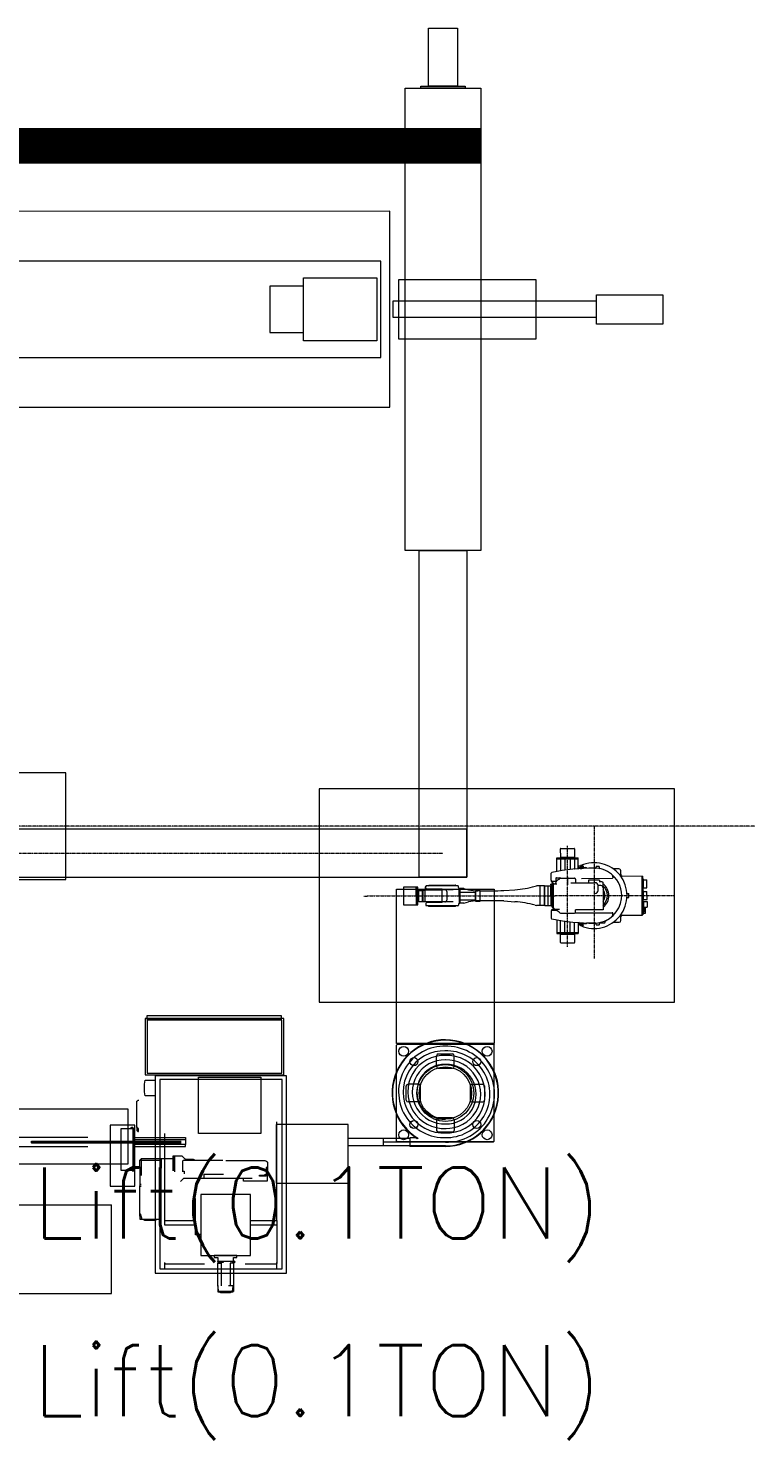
# Model space of a CAD drawing. Extents: x -59767 to 1106559, y -1290 to 1129522.
# Drawn here: x 86297 to 90337, y 285641 to 293587 of the extents above; entities that cross this region are included whole.
import ezdxf

# ---------------------------------------------------------------- set-up
doc = ezdxf.new("R2010")
doc.units = 0
doc.linetypes.add('CENTER', pattern=[2, 1.25, -0.25, 0.25, -0.25])
for name, color, linetype, lineweight in [('COLUMN', 2, 'CONTINUOUS', 9), ('TEXT', 3, 'CONTINUOUS', 9), ('중간선', 5, 'CONTINUOUS', 9), ('중심선', 1, 'CENTER', 9)]:
    doc.layers.add(name, color=color, linetype=linetype, lineweight=lineweight)
doc.styles.get("Standard").update_dxf_attribs({"font": 'romans.shx', "bigfont": 'whtgtxt.shx'})

# ---------------------------------------------------------------- blocks, each defined once
blk = doc.blocks.new('column600')
at = {"layer": 'COLUMN', "linetype": 'Continuous'}
blk.add_lwpolyline([(-300, -300), (300, -300), (300, 300), (-300, 300)], close=True, dxfattribs=at)

msp = doc.modelspace()

# ---------------------------------------------------------------- linework, layer by layer
at = {"layer": '중간선'}
for p, q in [((89272.9, 288916.9), (89392.9, 288917.2)), ((89272.9, 288916.9), (89392.9, 288917.2)), ((89273.1, 288840.4), (89272.9, 288916.9)), ((89272.9, 288910.9), (89392.9, 288911.2)), ((89373.4, 288917.1), (89292.4, 288917)), ((89292.8, 288967), (89292.9, 288921)), ((89292.9, 288921), (89372.9, 288921.1)), ((89293.4, 288921), (89293.4, 288917)), ((89293.9, 288917), (89294.1, 288844)), ((89294.8, 288969), (89370.8, 288969.1)), ((89317.9, 288911), (89318.1, 288847.6)), ((89347.9, 288911.1), (89348.1, 288851.5)), ((89371.9, 288917.1), (89372.1, 288854)), ((89372.4, 288921.1), (89372.4, 288917.1)), ((89372.8, 288967.1), (89372.9, 288921.1)), ((89393, 288855.8), (89392.9, 288917.2)), ((89241.2, 288790.3), (89241.1, 288830.2)), ((89393, 288861.7), (89405, 288861.7)), ((89405, 288871.2), (89405.2, 288871.2)), ((89405, 288871.2), (89405, 288857.2)), ((89405, 288859.2), (89421, 288859.2)), ((89405, 288857.2), (89413.8, 288857.2)), ((89406, 288871.2), (89406, 288857.2)), ((89410, 288871.2), (89410, 288857.2)), ((89410.8, 288871.2), (89415.2, 288871.2)), ((89416, 288871.2), (89416, 288857.2)), ((89420, 288871.2), (89420, 288857.6)), ((89420.8, 288871.2), (89421, 288871.2)), ((89421, 288871.2), (89421, 288857.6)), ((89421, 288861.7), (89436.5, 288861.7)), ((89494, 288866.3), (89494, 288864.2)), ((89497, 288869.4), (89509, 288869.4)), ((89512, 288866.4), (89512, 288860.7)), ((89623.1, 288854.6), (89591.3, 288854.5)), ((89633.1, 288824.6), (89633.1, 288844.6)), ((88490, 288752.5), (88410, 288752.4)), ((88410, 288752.4), (88410.1, 288652.4)), ((88480.2, 288752.5), (88480.4, 288652.5)), ((88486.2, 288752.5), (88480.2, 288752.5)), ((88486.2, 288752.5), (88486.4, 288652.5)), ((88490.1, 288652.5), (88490, 288752.5)), ((88535.7, 288753.6), (88534.5, 288753.6)), ((88534.5, 288743.6), (88534.5, 288753.6)), ((88535.7, 288745.6), (88535.7, 288754.5)), ((88535.9, 288755.8), (88536.6, 288758.5)), ((88716.5, 288759.4), (88537.4, 288759.1)), ((88548.2, 288759.1), (88552.9, 288761.9)), ((88701, 288762.1), (88552.9, 288761.9)), ((88705.7, 288759.4), (88701, 288762.1)), ((88720.6, 288746.7), (88717.3, 288758.9)), ((89150.9, 288756.5), (89159.2, 288758.7)), ((89150.9, 288756.5), (89159.2, 288758.7)), ((89204.2, 288758.8), (89159.2, 288758.7)), ((89177.7, 288758.8), (89177.9, 288648.8)), ((89204.4, 288648.8), (89204.2, 288758.8)), ((89205.2, 288758.8), (89240.2, 288758.9)), ((89205.2, 288758.8), (89240.2, 288758.9)), ((89205.4, 288648.8), (89205.2, 288758.8)), ((89205.4, 288648.8), (89205.2, 288758.8)), ((89224.7, 288758.9), (89240.2, 288758.9)), ((89224.9, 288648.9), (89224.7, 288758.9)), ((89246.7, 288764.9), (89239.2, 288764.9)), ((89239.2, 288764.9), (89239.2, 288758.9)), ((89239.7, 288765.1), (89246.7, 288765.1)), ((89239.7, 288764.9), (89239.7, 288765.1)), ((89240.2, 288765.1), (89240.2, 288768.9)), ((89246.7, 288768.9), (89240.2, 288768.9)), ((89240.2, 288761.4), (89246.7, 288761.4)), ((89240.2, 288758.9), (89240.2, 288761.4)), ((89240.2, 288758.9), (89240.2, 288761.4)), ((89240.4, 288646.4), (89240.2, 288761.4)), ((89240.2, 288758.9), (89240.4, 288646.4)), ((89244.3, 288785.6), (89266.9, 288785.7)), ((89244.8, 288782.6), (89258.1, 288771.4)), ((89253.7, 288770.4), (89246.7, 288770.4)), ((89246.7, 288770.4), (89246.9, 288637.4)), ((89246.7, 288770.4), (89246.9, 288637.4)), ((89253.9, 288636.2), (89253.7, 288771.4)), ((89253.7, 288771.4), (89272.7, 288771.4)), ((89270.8, 288785.4), (89262.9, 288771.4)), ((89268.4, 288801.9), (89268.4, 288781.9)), ((89271.4, 288804.9), (89289.4, 288805)), ((89286.9, 288796.2), (89274.5, 288789.1)), ((89292.4, 288802), (89292.4, 288801.9)), ((89293.1, 288802), (89373.1, 288802.1)), ((89333.1, 288809.3), (89333.2, 288765.5)), ((89352.5, 288776.6), (89489.5, 288776.8)), ((89378.2, 288797.1), (89378.2, 288777.1)), ((89411.8, 288801.2), (89585.1, 288801.5)), ((89512.9, 288791.4), (89450.9, 288791.3)), ((89450.9, 288791.3), (89450.9, 288787.8)), ((89450.9, 288787.8), (89450.9, 288776.6)), ((89505.6, 288732.9), (89505.5, 288760.9)), ((89521.2, 288760.4), (89505.5, 288760.4)), ((89528.7, 288782.4), (89511.8, 288782.4)), ((89512.9, 288791.4), (89512.9, 288787.9)), ((89512.9, 288787.9), (89512.9, 288781.9)), ((89532.9, 288767.4), (89532.9, 288751.8)), ((89588.1, 288809.4), (89588.1, 288804.5)), ((89631.9, 288814.6), (89753.1, 288814.8)), ((89753.5, 288594.8), (89753.1, 288814.8)), ((89753.1, 288813.8), (89756.3, 288813.8)), ((89756.3, 288813.8), (89756.4, 288787.5)), ((89756.3, 288801.2), (89758.3, 288801.2)), ((89756.4, 288787.5), (89756.7, 288617.5)), ((89758.6, 288675.2), (89758.3, 288801.2)), ((89758.4, 288796.3), (89760.7, 288796.3)), ((89760.7, 288745.3), (89760.7, 288796.3)), ((89760.7, 288793.9), (89780.6, 288793.9)), ((89780.6, 288747.8), (89780.6, 288793.9)), ((88490, 288735), (88492.3, 288735)), ((88490, 288730), (88492.3, 288730)), ((88490.1, 288670), (88492.4, 288670)), ((88492.3, 288735), (88492.4, 288670)), ((88492.3, 288721.5), (88492.8, 288721.5)), ((88492.4, 288683.5), (88492.9, 288683.5)), ((88492.8, 288727.3), (88496.8, 288727.3)), ((88492.8, 288727.3), (88492.9, 288677.8)), ((88492.8, 288721.5), (88492.8, 288727.3)), ((88492.9, 288677.8), (88496.9, 288677.8)), ((88496.8, 288733.6), (88517.3, 288733.6)), ((88496.9, 288671.6), (88496.8, 288733.6)), ((88496.9, 288671.6), (88517.4, 288671.6)), ((88517.3, 288734.1), (88521.3, 288734.1)), ((88517.4, 288671.1), (88517.3, 288734.1)), ((88517.4, 288671.1), (88521.4, 288671.1)), ((88521.3, 288734.6), (88529.3, 288734.6)), ((88521.4, 288670.6), (88521.3, 288734.6)), ((88521.4, 288670.6), (88529.4, 288670.6)), ((88624.3, 288735.3), (88529.3, 288735.1)), ((88529.3, 288735.1), (88529.4, 288670.1)), ((88625.4, 288670.3), (88529.4, 288670.1)), ((88535.7, 288743.6), (88534.5, 288743.6)), ((88535.7, 288745.6), (88535.7, 288743.6)), ((88625.8, 288740.8), (88538.8, 288740.6)), ((88552.3, 288736.7), (88614.3, 288736.8)), ((88552.3, 288735.1), (88552.3, 288736.7)), ((88552.4, 288670.2), (88552.4, 288668.7)), ((88553.3, 288740.7), (88553.3, 288739.7)), ((88553.3, 288739.7), (88613.3, 288739.8)), ((88554, 288739.7), (88554, 288736.7)), ((88612.5, 288739.8), (88612.5, 288736.8)), ((88613.3, 288740.8), (88613.3, 288739.8)), ((88614.3, 288735.2), (88614.3, 288736.8)), ((88614.4, 288670.3), (88614.4, 288668.8)), ((88625.3, 288734.2), (88625.4, 288670.3)), ((88626.8, 288738.3), (88626.8, 288739.8)), ((88690.1, 288737.4), (88627.8, 288737.3)), ((88653.3, 288727.3), (88653.4, 288678.3)), ((88722.2, 288744.7), (88722.4, 288661.2)), ((88722.2, 288744.5), (88726.2, 288744.5)), ((88749, 288744.5), (88726.2, 288744.5)), ((88726.2, 288744.5), (88726.4, 288661.5)), ((88726.2, 288744.5), (88726.4, 288661.5)), ((88726.4, 288661.5), (88726.2, 288744.5)), ((88749, 288744.5), (88775.8, 288737.4)), ((88839.7, 288730.7), (88827.6, 288730.6)), ((88839.8, 288675.7), (88827.7, 288675.6)), ((88839.7, 288730.7), (88840, 288730.7)), ((88975.5, 288732.9), (89037.5, 288737.3)), ((88975.6, 288674), (89037.6, 288669.7)), ((89205.2, 288745.8), (89204.2, 288745.8)), ((89489.6, 288716.8), (89480.6, 288716.8)), ((89533.2, 288748.4), (89533.5, 288623.9)), ((89668, 288715.7), (89677.8, 288715.7)), ((89668, 288693.7), (89677.8, 288693.7)), ((89677.8, 288693.7), (89677.8, 288715.7)), ((89756.6, 288675.2), (89758.6, 288675.2)), ((89756.6, 288672.3), (89760.9, 288672.3)), ((89758.2, 288672.3), (89758.2, 288637.3)), ((89758.4, 288745.3), (89760.7, 288745.3)), ((89758.5, 288730.3), (89760.8, 288730.3)), ((89758.6, 288679.3), (89760.9, 288679.3)), ((89760.7, 288747.8), (89780.6, 288747.8)), ((89760.9, 288679.3), (89760.8, 288730.3)), ((89760.8, 288727.9), (89780.7, 288727.9)), ((89760.9, 288681.8), (89780.8, 288681.8)), ((89760.9, 288672.3), (89760.9, 288637.3)), ((89760.9, 288670.8), (89780.8, 288670.9)), ((89780.8, 288681.8), (89780.7, 288727.9)), ((89780.8, 288670.9), (89780.8, 288638.9)), ((88410.1, 288652.4), (88490.1, 288652.5)), ((88486.4, 288652.5), (88480.4, 288652.5)), ((88535.9, 288662.6), (88535.9, 288650.8)), ((88536.1, 288649.5), (88536.8, 288646.7)), ((88716.7, 288646.4), (88537.6, 288646.1)), ((88625.9, 288665.8), (88538.9, 288665.6)), ((88548.4, 288646.1), (88553.1, 288643.5)), ((88552.4, 288668.7), (88614.4, 288668.8)), ((88701.2, 288643.7), (88553.1, 288643.5)), ((88553.4, 288668.7), (88553.4, 288665.7)), ((88613.4, 288668.8), (88613.4, 288665.8)), ((88626.9, 288667.3), (88626.9, 288666.8)), ((88690.3, 288668.4), (88627.9, 288668.3)), ((88705.9, 288646.4), (88701.2, 288643.7)), ((88720.8, 288659.2), (88717.5, 288647)), ((88722.4, 288661.5), (88726.4, 288661.5)), ((88749.1, 288661.5), (88726.4, 288661.5)), ((88749.1, 288661.5), (88776, 288668.7)), ((89151.1, 288651), (89159.4, 288648.7)), ((89204.4, 288648.8), (89159.4, 288648.7)), ((89205.4, 288661.8), (89204.4, 288661.8)), ((89205.4, 288648.8), (89240.4, 288648.9)), ((89240.4, 288646.4), (89246.9, 288646.4)), ((89241.5, 288617.5), (89241.5, 288577.8)), ((89243.7, 288622.2), (89271.3, 288622.2)), ((89245, 288625.2), (89255.8, 288634.3)), ((89253.9, 288637.4), (89246.9, 288637.4)), ((89253.9, 288637.4), (89246.9, 288637.4)), ((89255.9, 288633.4), (89256, 288625.9)), ((89289, 288626), (89256, 288625.9)), ((89271.1, 288622.5), (89269.2, 288625.9)), ((89287.2, 288611.7), (89274.8, 288618.8)), ((89293.5, 288606), (89373.5, 288606.1)), ((89376.5, 288607.1), (89585.5, 288607.5)), ((89533.5, 288623.9), (89378.5, 288623.6)), ((89378.5, 288611.1), (89378.5, 288623.6)), ((89588.5, 288599.6), (89588.5, 288604.5)), ((89632.3, 288594.6), (89753.5, 288594.8)), ((89753.5, 288595.8), (89756.7, 288595.8)), ((89756.6, 288637.3), (89760.9, 288637.3)), ((89756.7, 288632.8), (89763.7, 288632.8)), ((89756.7, 288627.3), (89763.7, 288627.3)), ((89756.7, 288617.5), (89756.7, 288595.8)), ((89756.7, 288616.3), (89763.7, 288616.3)), ((89756.7, 288610.9), (89763.7, 288610.9)), ((89756.7, 288606.2), (89771.7, 288606.3)), ((89760.9, 288638.8), (89780.8, 288638.9)), ((89760.9, 288637.4), (89771.6, 288637.4)), ((89763.7, 288632.8), (89763.7, 288610.9)), ((89763.7, 288629.6), (89771.7, 288629.6)), ((89763.7, 288627.8), (89763.7, 288621.8)), ((89763.7, 288614), (89771.7, 288614.1)), ((89771.7, 288621.8), (89771.6, 288637.4)), ((89771.7, 288606.3), (89771.7, 288621.8)), ((89273.6, 288567.5), (89273.7, 288491)), ((89294.7, 288491), (89294.6, 288564)), ((89318.7, 288497), (89318.6, 288560.4)), ((89348.7, 288497.1), (89348.6, 288556.7)), ((89372.7, 288491.1), (89372.6, 288554.3)), ((89393.6, 288552.5), (89393.7, 288491.2)), ((89393.6, 288546.7), (89405.6, 288546.7)), ((89405.6, 288537.2), (89405.6, 288551.2)), ((89405.6, 288551.2), (89414.3, 288551.2)), ((89405.6, 288549.2), (89421.6, 288549.2)), ((89405.6, 288537.2), (89405.8, 288537.2)), ((89406.6, 288537.2), (89406.6, 288551.2)), ((89410.6, 288537.2), (89410.6, 288551.2)), ((89411.5, 288537.2), (89415.8, 288537.2)), ((89416.6, 288537.2), (89416.6, 288551.2)), ((89420.6, 288537.2), (89420.6, 288550.9)), ((89421.5, 288537.2), (89421.6, 288537.2)), ((89421.6, 288537.2), (89421.6, 288550.8)), ((89421.6, 288546.7), (89437.1, 288546.7)), ((89492.7, 288548.3), (89440.7, 288548.3)), ((89490.7, 288549.3), (89441.4, 288549.3)), ((89494.6, 288542.3), (89494.6, 288544.5)), ((89497.6, 288539.4), (89509.6, 288539.4)), ((89539.6, 288548.4), (89512.6, 288548.4)), ((89512.6, 288542.4), (89512.6, 288548)), ((89540.6, 288549.4), (89512.8, 288549.4)), ((89539.6, 288549.4), (89539.6, 288548.4)), ((89543.6, 288558.7), (89543.6, 288552.4)), ((89591.9, 288554.5), (89623.6, 288554.6)), ((89633.6, 288564.6), (89633.5, 288584.6)), ((89273.7, 288497), (89393.7, 288497.2)), ((89273.7, 288491), (89393.7, 288491.2)), ((89273.7, 288491), (89393.7, 288491.2)), ((89293.7, 288487), (89373.7, 288487.1)), ((89293.8, 288441), (89293.7, 288487)), ((89294.2, 288487), (89294.2, 288491)), ((89295.8, 288439), (89371.8, 288439.1)), ((89373.2, 288487.1), (89373.2, 288491.1)), ((89373.8, 288441.1), (89373.7, 288487.1)), ((88370.7, 287862.7), (88375.7, 287867.7)), ((88370.7, 287862.7), (88375.7, 287867.7)), ((88370.7, 287322.7), (88370.7, 287862.7)), ((88370.7, 287322.7), (88370.7, 287862.7)), ((88915.7, 287867.7), (88375.7, 287867.7)), ((88375.7, 287867.7), (88915.7, 287867.7)), ((88595.7, 287742.7), (88595.7, 287802.7)), ((88595.7, 287742.7), (88595.7, 287802.7)), ((88605.7, 287812.7), (88685.7, 287812.7)), ((88605.7, 287812.7), (88685.7, 287812.7)), ((88695.7, 287742.7), (88695.7, 287802.7)), ((88695.7, 287742.7), (88695.7, 287802.7)), ((88915.7, 287867.7), (88920.7, 287862.7)), ((88915.7, 287867.7), (88920.7, 287862.7)), ((88920.7, 287322.7), (88920.7, 287862.7)), ((88920.7, 287322.7), (88920.7, 287862.7)), ((88605.7, 287732.7), (88685.7, 287732.7)), ((88605.7, 287732.7), (88685.7, 287732.7)), ((88495.7, 287642.7), (88435.7, 287642.7)), ((88495.7, 287642.7), (88435.7, 287642.7)), ((88795.7, 287642.7), (88855.7, 287642.7)), ((88795.7, 287642.7), (88855.7, 287642.7)), ((88425.7, 287552.7), (88425.7, 287632.7)), ((88425.7, 287552.7), (88425.7, 287632.7)), ((88505.7, 287552.7), (88505.7, 287632.7)), ((88505.7, 287552.7), (88505.7, 287632.7)), ((88785.7, 287632.7), (88785.7, 287552.7)), ((88785.7, 287632.7), (88785.7, 287552.7)), ((88865.7, 287632.7), (88865.7, 287552.7)), ((88865.7, 287632.7), (88865.7, 287552.7)), ((88495.7, 287542.7), (88435.7, 287542.7)), ((88495.7, 287542.7), (88435.7, 287542.7)), ((88795.7, 287542.7), (88855.7, 287542.7)), ((88795.7, 287542.7), (88855.7, 287542.7)), ((86877.2, 287398.4), (86878.6, 287399.8)), ((86877.2, 287397), (86877.2, 287398.4)), ((86878.6, 287399.8), (86879.3, 287400.5)), ((86879.3, 287400.5), (86880.7, 287401.2)), ((86880.7, 287401.2), (86882.1, 287401.2)), ((86882.1, 287401.2), (86883.5, 287401.2)), ((86883.5, 287401.2), (86884.2, 287400.5)), ((86884.2, 287400.5), (86885.6, 287399.8)), ((86885.6, 287399.8), (86886.3, 287398.4)), ((86886.3, 287398.4), (86887, 287397)), ((88595.7, 287442.7), (88595.7, 287382.7)), ((88595.7, 287442.7), (88595.7, 287382.7)), ((88685.7, 287452.7), (88605.7, 287452.7)), ((88685.7, 287452.7), (88605.7, 287452.7)), ((88695.7, 287442.7), (88695.7, 287382.7)), ((88695.7, 287442.7), (88695.7, 287382.7)), ((86820, 287157.2), (86820, 287393.5)), ((86820, 287393.5), (86887, 287393.5)), ((86876.5, 287396.3), (86877.2, 287397)), ((86876.5, 287393.5), (86876.5, 287396.3)), ((86887, 287397), (86887, 287396.3)), ((86887, 287396.3), (86887, 287393.5)), ((86887, 287393.5), (86887, 287157.2)), ((86887, 287393.5), (86887.7, 287393.5)), ((86887.7, 287393.5), (86889.2, 287393.5)), ((86889.2, 287393.5), (86890.6, 287393.5)), ((86890.6, 287393.5), (86891.3, 287393.5)), ((86891.3, 287393.5), (86892, 287393.5)), ((86892, 287393.5), (86892.7, 287393.5)), ((86892.7, 287393.5), (86893.4, 287393.5)), ((86893.4, 287393.5), (86893.4, 287157.2)), ((88445.7, 287337.9), (88099, 287337.9)), ((88295.7, 287337.9), (88295.7, 287295)), ((88375.7, 287317.7), (88370.7, 287322.7)), ((88375.7, 287317.7), (88370.7, 287322.7)), ((88488, 287340.2), (88445.7, 287340.2)), ((88445.7, 287340.2), (88445.7, 287292.7)), ((88685.7, 287372.7), (88605.7, 287372.7)), ((88685.7, 287372.7), (88605.7, 287372.7)), ((88920.7, 287322.7), (88915.7, 287317.7)), ((88445.7, 287295), (88099, 287295)), ((88445.7, 287316.5), (88295.7, 287316.5)), ((88915.7, 287317.7), (88375.7, 287317.7)), ((88375.7, 287317.7), (88915.7, 287317.7)), ((88645.7, 287295), (88445.7, 287295)), ((88645.7, 287292.7), (88445.7, 287292.7)), ((86887, 287157.2), (86820, 287157.2)), ((86886.3, 287149.4), (86885.6, 287149.4)), ((86887, 287149.4), (86886.3, 287149.4)), ((86887.7, 287157.2), (86887, 287157.2)), ((86887, 287157.2), (86887, 287149.4)), ((86889.2, 287157.2), (86887.7, 287157.2)), ((86890.6, 287157.2), (86889.2, 287157.2)), ((86891.3, 287157.2), (86890.6, 287157.2)), ((86892, 287157.2), (86891.3, 287157.2)), ((86892.7, 287157.2), (86892, 287157.2)), ((86893.4, 287157.2), (86892.7, 287157.2)), ((85965.3, 286964.5), (86765.3, 286964.5)), ((86765.3, 286464.5), (86765.3, 286964.5)), ((85965.3, 286464.5), (86765.3, 286464.5))]:
    msp.add_line(p, q, dxfattribs=at)
for points in [[(88551, 293586.8), (88713.5, 293586.8), (88713.5, 293261.1), (88551, 293261.1)], [(88419.8, 293248.6), (88844.8, 293248.6), (88844.8, 290647.2), (88419.8, 290647.2)], [(88507.3, 293261.1), (88757.3, 293261.1), (88757.3, 293248.6), (88507.3, 293248.6)], [(86213.7, 291452.9), (88332.3, 291453.2), (88332.3, 292556.3), (86213.7, 292556)], [(86213.8, 291734.1), (88282.3, 291734.1), (88282.3, 292274.7), (86213.7, 292274.7)], [(88260.5, 291827.9), (87846.8, 291827.9), (87846.8, 292181), (88260.5, 292181)], [(88382.3, 291838.8), (89157.3, 291838.8), (89157.3, 292170.1), (88382.3, 292170.1)], [(87657.4, 291873.2), (87846.8, 291873.2), (87846.8, 292135.7), (87657.4, 292135.7)], [(88350.8, 291959.7), (89496.3, 291959.7), (89496.3, 292050.7), (88350.8, 292050.7)], [(89869.3, 291920.1), (89496.3, 291920.1), (89496.3, 292085.7), (89869.3, 292085.7)], [(88767.3, 288807.8), (88497.3, 288807.8), (88497.3, 290647.2), (88767.3, 290647.2)], [(89935.8, 288105.1), (89935.8, 289305.1), (87935.8, 289305.1), (87935.8, 288105.1)], [(78983.7, 288807.8), (88767.3, 288807.8), (88767.3, 289077.8), (78983.7, 289077.8)], [(88920.7, 287872.3), (88370.7, 287872.3), (88370.7, 288739.9), (88920.7, 288739.9)], [(88814.9, 288680.5), (88814.8, 288722.5), (88726.6, 288722.4), (88726.7, 288680.3)], [(88841.7, 288672.9), (88841.6, 288730.2), (88814.8, 288730.2), (88814.9, 288672.8)], [(86954.8, 287695.4), (87735.7, 287695.4), (87735.7, 288012.9), (86954.8, 288012.9)], [(86965.3, 288009.3), (87723, 288009.3), (87723, 288027), (86965.3, 288027)], [(86966.8, 287703.9), (87724.4, 287703.9), (87724.4, 288002.3), (86966.8, 288002.3)], [(87011.9, 286578), (87751.9, 286578), (87751.9, 287690.5), (87011.9, 287690.5)], [(87037.3, 286603.4), (87726.5, 286603.4), (87726.5, 287669.3), (87037.3, 287669.3)], [(87256.7, 287682), (87605.9, 287682), (87605.9, 287364.6), (87256.7, 287364.6)], [(86859.8, 287502.6), (85804.2, 287502.6), (85804.2, 287194.4), (86859.8, 287194.4)], [(86757.9, 287069), (86897.6, 287069), (86897.6, 287411.8), (86757.9, 287411.8)], [(88099, 287415.3), (87692.7, 287415.3), (87692.7, 287085.2), (88099, 287085.2)], [(86345.3, 287322.2), (86345.3, 287321.5), (86345.3, 287320.8), (86345.3, 287319.4), (86345.3, 287318.7), (86345.3, 287318), (86345.3, 287317.3), (86341.7, 287317.3), (86338.9, 287317.3), (86335.4, 287317.3), (86332.6, 287317.3), (86329.7, 287317.3), (86326.9, 287317.3), (86324.8, 287317.3), (86322.7, 287317.3), (86320.6, 287317.3), (86319.2, 287317.3), (86318.5, 287317.3), (86317.8, 287317.3), (86317, 287317.3), (86315.6, 287318), (86315.6, 287318.7), (86314.9, 287319.4), (86315.6, 287320.8), (86315.6, 287321.5), (86317, 287321.5), (86317.8, 287322.2), (86318.5, 287322.2), (86319.2, 287322.2), (86320.6, 287322.2), (86322.7, 287322.2), (86324.8, 287322.2), (86326.9, 287322.2), (86329.7, 287322.2), (86332.6, 287322.2), (86335.4, 287322.2), (86338.9, 287322.2), (86341.7, 287322.2)], [(86345.3, 287315.9), (86345.3, 287314.5), (86345.3, 287313.8), (86345.3, 287313.1), (86345.3, 287312.4), (86345.3, 287311.6), (86341.7, 287311.6), (86338.9, 287311.6), (86335.4, 287311.6), (86332.6, 287311.6), (86329.7, 287311.6), (86326.9, 287311.6), (86324.8, 287311.6), (86322.7, 287311.6), (86320.6, 287311.6), (86319.2, 287311.6), (86318.5, 287311.6), (86317.8, 287311.6), (86317, 287311.6), (86315.6, 287312.4), (86315.6, 287313.1), (86314.9, 287313.8), (86315.6, 287314.5), (86315.6, 287315.9), (86317, 287315.9), (86317.8, 287315.9), (86318.5, 287315.9), (86319.2, 287315.9), (86320.6, 287315.9), (86322.7, 287315.9), (86324.8, 287315.9), (86326.9, 287315.9), (86329.7, 287315.9), (86332.6, 287315.9), (86335.4, 287315.9), (86338.9, 287315.9), (86341.7, 287315.9)], [(87269.4, 286678.9), (87548, 286678.9), (87548, 287021), (87269.4, 287021)], [(86926.5, 286915.2), (86927.3, 286915.2), (86928, 286915.2), (86936.4, 286883.4), (86935, 286883.4), (86932.9, 286883.4), (86931.5, 286883.4), (86930.1, 286883.4), (86928.7, 286883.4), (86928, 286883.4), (86927.3, 286883.4)], [(87471.8, 286678.9), (87344.9, 286678.9), (87344.9, 286666.2), (87363.9, 286666.2), (87363.9, 286645.7), (87452.8, 286645.7), (87452.8, 286666.2), (87471.8, 286666.2)], [(87365.3, 286473.6), (87450.7, 286473.6), (87450.7, 286475), (87365.3, 286475)]]:
    msp.add_lwpolyline(points, close=True, dxfattribs=at)
at = {"layer": '중간선', "color": 2, "linetype": 'CENTER', "ltscale": 500, "const_width": 200}
msp.add_lwpolyline([(76492.4, 292925.2), (88844.8, 292925.2)], dxfattribs=at)
at = {"layer": '중간선'}
for points in [[(89528.7, 288782.4), (89529.2, 288782.3), (89529.7, 288781.9), (89530.3, 288781.3), (89530.8, 288780.4), (89531.2, 288779.3), (89531.6, 288778), (89532, 288776.5), (89532.3, 288774.9), (89532.5, 288773.1), (89532.7, 288771.3), (89532.8, 288769.4), (89532.9, 288767.4)], [(86908.9, 287403.4), (86908.9, 287385.7), (86908.9, 287383.6), (86909.6, 287382.2), (86910.3, 287380.1), (86911.7, 287378.7), (86913.1, 287378), (86914.6, 287376.5), (86916.7, 287376.5), (86918.1, 287375.8), (86918.1, 287393.5), (86916.7, 287393.5), (86914.6, 287394.2), (86913.1, 287394.9), (86911.7, 287396.3), (86910.3, 287397.7), (86909.6, 287399.1), (86908.9, 287401.2), (86908.9, 287403.4), (86908.9, 287404.1), (86908.9, 287404.8), (86908.9, 287406.2), (86908.9, 287408.3), (86908.9, 287409.7), (86908.9, 287412.5), (86908.9, 287414.6), (86908.9, 287418.2), (86908.9, 287421), (86908.9, 287424.5), (86908.9, 287428), (86908.9, 287432.3), (86908.9, 287436.5), (86908.9, 287440.7), (86908.9, 287445), (86908.9, 287449.9), (86908.9, 287454.9), (86908.9, 287459.8), (86908.9, 287464.7), (86908.9, 287469.7), (86908.9, 287474.6), (86908.9, 287479.5), (86908.9, 287484.5), (86908.9, 287489.4), (86908.9, 287494.4), (86908.9, 287498.6), (86908.9, 287503.5), (86908.9, 287507.8), (86908.9, 287512), (86908.9, 287516.2), (86908.9, 287519.8), (86908.9, 287523.3), (86908.9, 287526.8), (86908.9, 287529.6), (86908.9, 287532.5), (86908.9, 287534.6), (86908.9, 287537.4), (86908.9, 287538.8), (86908.9, 287540.2), (86908.9, 287541.6), (86908.9, 287542.3), (86908.9, 287543), (86908.9, 287544.4), (86909.6, 287546.6), (86910.3, 287548), (86911.7, 287549.4), (86913.1, 287550.8), (86914.6, 287551.5), (86916.7, 287552.2), (86918.1, 287552.2), (86919.5, 287552.2)], [(87697.6, 286875), (87697.6, 287430.9)], [(86632.4, 287342), (82805.8, 287342)], [(86345.3, 287322.2), (87157.9, 287322.2)], [(86893.4, 287342), (87183.3, 287342), (87183.3, 287329.3), (86893.4, 287329.3)], [(87065.5, 286875), (87065.5, 287364.6)], [(87183.3, 287329.3), (87183.3, 287303.9)], [(82805.8, 287291.2), (86632.4, 287291.2)], [(87157.9, 287317.3), (86345.3, 287317.3)], [(86345.3, 287315.9), (87157.9, 287315.9)], [(87157.9, 287311.6), (86345.3, 287311.6)], [(86893.4, 287291.2), (87183.3, 287291.2), (87183.3, 287303.9), (86893.4, 287303.9)], [(87112.8, 287155.7), (87112.8, 287159.3), (87112.8, 287164.2), (87112.8, 287169.1), (87112.8, 287174.1), (87112.8, 287179.7), (87112.8, 287184.7), (87112.8, 287188.9), (87112.8, 287193.8), (87112.8, 287198.8), (87112.8, 287203), (87112.8, 287207.2), (87112.8, 287211.5), (87112.8, 287215), (87112.8, 287218.5), (87112.8, 287222.1), (87112.8, 287225.6), (87112.8, 287228.4), (87112.8, 287230.5), (87112.8, 287232.6), (87112.8, 287234.8), (87112.8, 287236.2), (87112.8, 287237.6), (87112.8, 287238.3), (87112.8, 287239), (87113.5, 287239.7), (87120.5, 287239.7), (87161.5, 287239.7), (87177, 287224.9), (87177.7, 287223.5), (87179.1, 287222.8), (87179.8, 287222.1), (87181.2, 287222.1), (87182.6, 287221.4), (87183.3, 287221.4), (87184.7, 287220.6), (87186.1, 287220.6), (87225.7, 287220.6), (87237.6, 287214.3), (87237.6, 287212.9)], [(87113.5, 287239.7), (87113.5, 287239), (87113.5, 287238.3), (87113.5, 287236.9), (87113.5, 287235.5), (87113.5, 287234.1), (87113.5, 287231.9), (87113.5, 287229.8), (87113.5, 287227), (87113.5, 287224.2), (87113.5, 287220.6), (87113.5, 287217.1), (87113.5, 287213.6), (87113.5, 287209.4), (87113.5, 287205.1), (87113.5, 287200.9), (87113.5, 287196.7), (87113.5, 287191.7), (87113.5, 287186.8), (87113.5, 287181.8), (87113.5, 287176.9), (87113.5, 287172), (87113.5, 287167), (87113.5, 287162.1), (87113.5, 287156.5), (87113.5, 287155.7)], [(87120.5, 287239.7), (87120.5, 287239), (87120.5, 287238.3), (87120.5, 287236.9), (87120.5, 287235.5), (87120.5, 287233.3), (87120.5, 287231.2), (87120.5, 287229.1), (87120.5, 287225.6), (87120.5, 287222.8), (87120.5, 287219.2), (87120.5, 287215.7), (87120.5, 287211.5), (87120.5, 287207.9), (87120.5, 287203), (87120.5, 287198.8), (87120.5, 287194.5), (87120.5, 287189.6), (87120.5, 287184.7), (87120.5, 287179.7), (87120.5, 287174.8), (87120.5, 287169.1), (87120.5, 287164.2), (87120.5, 287159.3), (87120.5, 287154.3), (87120.5, 287149.4)], [(86893.4, 287172.7), (86925.8, 287172.7), (86925.8, 287172), (86925.8, 287171.3), (86925.8, 287169.9), (86925.8, 287168.4), (86925.8, 287167), (86925.8, 287165.6), (86925.8, 287163.5), (86925.8, 287162.8), (86925.8, 287161.4), (86925.8, 287160.7), (86925.8, 287100.7), (86925.8, 287078.9), (86926.5, 287078.9)], [(86925.8, 287160.7), (86926.5, 287160.7), (86928, 287160), (86928.7, 287160), (86930.1, 287160.7), (86931.5, 287160.7), (86932.2, 287161.4), (86932.9, 287162.8), (86933.6, 287163.5), (86934.3, 287164.2), (86934.3, 287165.6), (86935, 287167), (86934.3, 287167.7), (86934.3, 287169.1), (86933.6, 287170.6), (86932.9, 287171.3), (86932.2, 287172), (86931.5, 287172.7), (86930.1, 287173.4), (86928.7, 287173.4), (86928, 287173.4), (86926.5, 287173.4), (86925.8, 287172.7), (86925.8, 287214.3), (86935.7, 287214.3), (86935.7, 287224.2), (87045.8, 287224.2), (87045.8, 287214.3), (87045.8, 287169.9), (87045.8, 287171.3), (87045.8, 287175.5), (87045.8, 287180.4), (87045.8, 287184.7), (87045.8, 287188.9), (87045.8, 287193.1), (87045.8, 287196.7), (87045.8, 287200.9), (87045.8, 287204.4), (87045.8, 287207.2), (87045.8, 287210.8), (87045.8, 287213.6), (87045.8, 287215.7), (87045.8, 287217.8), (87045.8, 287219.9), (87045.8, 287221.4), (87045.8, 287222.8), (87045.8, 287223.5), (87045.8, 287224.2), (87110.7, 287224.2), (87111.4, 287224.2), (87112.1, 287224.2), (87112.1, 287224.9), (87112.8, 287225.6), (87112.8, 287226.3)], [(86925.8, 287214.3), (86935.7, 287224.2)], [(86935.7, 287129.6), (86935.7, 287214.3), (87045.8, 287214.3)], [(87392.8, 287212.9), (87171.3, 287212.9), (87169.9, 287212.9), (87169.2, 287212.2), (87167.8, 287211.5), (87167.1, 287210.8), (87166.4, 287210.1), (87165.7, 287208.7), (87165, 287207.9), (87165, 287206.5), (87165, 287153.6), (87164.3, 287152.9), (87164.3, 287153.6), (87165, 287153.6), (87174.9, 287153.6), (87175.6, 287153.6), (87175.6, 287152.9), (87175.6, 287152.2), (87175.6, 287151.5), (87175.6, 287150.8), (87175.6, 287149.4), (87175.6, 287147.3), (87175.6, 287145.9), (87175.6, 287143.8), (87175.6, 287140.9), (87175.6, 287138.8), (87175.6, 287138.1)], [(87599.5, 287097.9), (87644, 287097.9), (87644, 287174.1), (87637.6, 287174.1), (87637.6, 287125.4), (87599.5, 287125.4), (87599.5, 287129.6), (87599.5, 287130.4), (87631.3, 287130.4), (87631.3, 287136)], [(87287.7, 287112.7), (87230.6, 287112.7), (87170.6, 287112.7), (87153.7, 287095.8)], [(87558.6, 287112.7), (87287.7, 287112.7), (87287.7, 287126.1), (87287.7, 287136), (87396.4, 287136)], [(87599.5, 287097.2), (87509.2, 287097.2), (87509.2, 287112.7)], [(86932.9, 287066.9), (86931.5, 287066.9), (86930.1, 287066.9), (86929.4, 287066.9), (86928.7, 287066.9), (86927.3, 287066.9), (86926.5, 287066.9), (86927.3, 287078.9), (86928, 287078.9), (86928.7, 287078.9), (86929.4, 287078.9), (86930.8, 287078.9), (86931.5, 287078.9), (86932.9, 287078.9), (86933.6, 287078.9), (86932.9, 287078.9), (86931.5, 287078.9), (86930.8, 287078.9), (86930.1, 287078.9), (86929.4, 287078.9), (86928.7, 287078.9), (86928, 287078.9), (86927.3, 287078.9)], [(86926.5, 286915.2), (86926.5, 287066.9)], [(87270.1, 286795.3), (87238.3, 286795.3), (87238.3, 286796.7), (87270.1, 286796.7), (87238.3, 286796.7), (87238.3, 286998.4)], [(87038, 286882.7), (87038, 286881.3), (87037.3, 286881.3), (87036.6, 286881.3), (87035.2, 286881.3), (87034.5, 286881.3), (87033.1, 286881.3), (87031.7, 286881.3), (87029.5, 286881.3), (87023.2, 286881.3), (87006.3, 286881.3), (87005.6, 286881.3), (87004.8, 286881.3), (87004.1, 286881.3), (87003.4, 286881.3), (87002.7, 286881.3), (86963.2, 286881.3), (86962.5, 286881.3), (86961.8, 286881.3), (86961.1, 286881.3), (86960.4, 286881.3), (86959.7, 286881.3), (86942.8, 286881.3), (86936.4, 286881.3), (86934.3, 286881.3), (86932.9, 286881.3), (86931.5, 286881.3), (86930.8, 286881.3), (86929.4, 286881.3), (86928.7, 286881.3), (86928, 286881.3), (86928, 286882.7), (86927.3, 286882.7), (86927.3, 286883.4)], [(87020.4, 286881.3), (87015.4, 286876.4), (87014.7, 286876.4), (87014.7, 286875.7), (87014, 286875.7), (87013.3, 286875.7), (87012.6, 286875.7), (87011.2, 286875.7), (87010.5, 286875.7), (87008.4, 286875.7), (87007, 286875.7), (87004.8, 286875.7), (86999.9, 286875.7), (86997.1, 286875.7), (86994.3, 286875.7), (86988.6, 286875.7), (86983, 286875.7), (86979.5, 286875.7), (86975.2, 286875.7), (86971.7, 286875.7), (86968.9, 286875.7), (86966.1, 286875.7), (86963.9, 286875.7), (86961.1, 286875.7), (86957.6, 286875.7), (86956.2, 286875.7), (86954.8, 286875.7), (86952.6, 286875.7), (86951.9, 286875.7), (86951.2, 286875.7), (86951.2, 286876.4), (86950.5, 286876.4), (86945.6, 286881.3)], [(87238.3, 286849.6), (87065.5, 286849.6), (87065.5, 286875), (87238.3, 286875)], [(87697.6, 286849.6), (87697.6, 286638.7), (87697.6, 286636.5), (87696.9, 286634.4), (87696.2, 286633), (87694.8, 286631.6), (87693.4, 286630.2), (87691.9, 286629.5), (87690.5, 286628.8), (87688.4, 286628.8), (87519.1, 286628.8)], [(87548, 286875), (87697.6, 286875), (87697.6, 286849.6), (87548, 286849.6)], [(87290.6, 286628.8), (87075.4, 286628.8), (87073.3, 286628.8), (87071.9, 286629.5), (87069.7, 286630.2), (87068.3, 286631.6), (87067.6, 286633), (87066.2, 286634.4), (87066.2, 286636.5), (87065.5, 286638.7)], [(87065.5, 286603.4), (87065.5, 286638.7)], [(87370.3, 286645.7), (87370.3, 286645), (87368.9, 286645), (87366.7, 286645), (87365.3, 286645), (87363.9, 286645), (87364.6, 286645.7), (87363.9, 286645), (87363.9, 286635.8), (87364.6, 286635.8), (87366, 286635.8), (87366.7, 286635.8), (87367.4, 286635.8), (87368.9, 286635.8), (87370.3, 286635.8)], [(87363.9, 286510.3), (87363.9, 286508.9), (87363.9, 286508.2), (87363.9, 286507.4), (87363.9, 286501.1), (87363.9, 286494.8), (87364.6, 286487.7), (87364.6, 286481.3), (87364.6, 286475), (87365.3, 286475), (87366, 286475), (87366.7, 286475), (87368.1, 286475), (87369.6, 286475), (87368.9, 286481.3), (87368.1, 286487.7), (87366.7, 286494.8), (87366, 286501.1), (87365.3, 286507.4), (87365.3, 286508.9), (87364.6, 286510.3), (87363.9, 286510.3), (87363.9, 286635.8)], [(87378.7, 286645.7), (87378.7, 286645), (87370.3, 286645), (87370.3, 286635.8), (87383, 286635.8), (87383, 286510.3), (87383, 286507.4)], [(87446.5, 286645.7), (87446.5, 286645), (87447.2, 286645), (87447.9, 286645), (87448.6, 286645), (87449.3, 286645), (87450, 286645), (87450.7, 286645), (87451.4, 286645), (87452.1, 286645), (87452.8, 286645), (87453.5, 286645.7), (87454.2, 286646.4), (87455.6, 286646.4), (87457, 286646.4), (87457.7, 286645.7), (87458.4, 286645), (87459.2, 286644.3), (87459.9, 286642.9), (87459.9, 286641.5), (87459.2, 286640.8), (87458.4, 286640.1), (87457.7, 286639.4), (87456.3, 286638.7), (87454.9, 286638.7), (87454.2, 286639.4), (87452.8, 286640.1), (87454.2, 286639.4), (87454.9, 286638.7), (87456.3, 286638.7), (87457.7, 286639.4), (87458.4, 286640.1), (87459.2, 286640.8), (87459.9, 286641.5), (87459.9, 286642.9), (87459.2, 286644.3), (87458.4, 286645), (87457.7, 286645.7), (87457, 286646.4), (87455.6, 286646.4), (87454.2, 286646.4), (87453.5, 286645.7), (87452.8, 286645), (87452.1, 286645.7), (87452.8, 286645), (87452.8, 286635.8), (87452.1, 286635.8), (87451.4, 286635.8), (87450.7, 286635.8), (87450, 286635.8), (87448.6, 286635.8), (87447.9, 286635.8), (87446.5, 286635.8), (87446.5, 286645), (87395, 286645), (87395, 286638.7), (87378.7, 286638.7), (87378.7, 286645), (87379.4, 286645), (87380.1, 286645), (87380.8, 286645), (87380.8, 286638.7)], [(87446.5, 286635.8), (87433.8, 286635.8), (87433.8, 286510.3), (87433.8, 286507.4), (87425.3, 286507.4)], [(87452.8, 286635.8), (87452.8, 286510.3), (87452.1, 286510.3), (87451.4, 286510.3), (87451.4, 286508.9), (87451.4, 286508.2), (87451.4, 286507.4)], [(87697.6, 286603.4), (87697.6, 286638.7)], [(87438, 286473.6), (87434.5, 286468.6), (87434.5, 286467.9), (87433.8, 286467.9), (87433.1, 286467.9), (87432.3, 286467.9), (87430.9, 286467.9), (87430.2, 286467.9), (87428.8, 286467.9), (87425.3, 286467.9), (87421.8, 286467.9), (87417.5, 286467.9), (87412.6, 286467.9), (87408.4, 286467.9), (87404.1, 286467.9), (87399.2, 286467.9), (87397.1, 286467.9), (87395, 286467.9), (87390.7, 286467.9), (87387.9, 286467.9), (87385.8, 286467.9), (87384.4, 286467.9), (87383.7, 286467.9), (87383, 286467.9), (87382.3, 286467.9), (87382.3, 286468.6), (87378.7, 286473.6)], [(87452.8, 286510.3), (87452.8, 286508.9), (87452.8, 286507.4), (87452.8, 286501.1), (87452.1, 286494.8), (87452.1, 286487.7), (87452.1, 286481.3), (87452.1, 286475), (87451.4, 286475), (87450.7, 286475), (87450, 286475), (87449.3, 286475), (87448.6, 286475), (87447.9, 286475), (87447.2, 286475), (87447.9, 286481.3), (87448.6, 286487.7), (87450, 286494.8), (87450.7, 286501.1), (87451.4, 286507.4), (87442.9, 286507.4), (87441.5, 286507.4), (87440.8, 286507.4), (87439.4, 286507.4), (87438.7, 286507.4), (87438, 286507.4), (87437.3, 286507.4), (87436.6, 286507.4)]]:
    msp.add_lwpolyline(points, dxfattribs=at)
for points in [[(87011.9, 287576.9), (86955.5, 287576.9, -0.095453), (86955.5, 287665.8), (87011.9, 287665.8)], [(87409.1, 287212.9), (87629.2, 287212.9, -0.440543), (87644.7, 287196.7), (87644.7, 287152.2), (87644.7, 287150.1), (87644, 287147.3), (87644, 287146.6)]]:
    msp.add_lwpolyline(points, format="xyb", dxfattribs=at)
for centre, radius in [((88410.7, 287827.7), 27.5), ((88410.7, 287827.7), 27.5), ((88880.7, 287827.7), 27.5), ((88880.7, 287827.7), 27.5), ((88468.5, 287769.9), 22.5), ((88468.5, 287769.5), 22.5), ((88645.7, 287592.7), 160.1), ((88645.7, 287592.7), 147.7), ((88822.5, 287769.9), 22.5), ((88822.5, 287769.5), 22.5), ((88468.5, 287415.9), 22.5), ((88468.5, 287415.5), 22.5), ((88822.5, 287415.9), 22.5), ((88822.5, 287415.5), 22.5), ((88410.7, 287357.7), 27.5), ((88410.7, 287357.7), 27.5), ((88880.7, 287357.7), 27.5), ((88880.7, 287357.7), 27.5)]:
    msp.add_circle(centre, radius, dxfattribs=at)
for centre, radius, start, end in [((89294.8, 288967), 2, 90.10317, 180.10319), ((89370.8, 288967.1), 2, 0.10315, 90.10317), ((89246.1, 288830.2), 5, 101.54226, 180.10316), ((89485.2, 287659.3), 1200, 90.10317, 101.54226), ((89369, 288858.7), 5, 275.5318, 306.97308), ((89483.3, 288704.3), 185, 114.44943, 119.21308), ((89397, 288861.1), 5, 216.97307, 274.19581), ((89405.2, 288872.2), 1, 270.10316, 340.63195), ((89408, 288871.2), 2, 19.57439, 160.63195), ((89483.3, 288704.3), 185, 246.07957, 114.12677), ((89410.8, 288872.2), 1, 199.57439, 270.10316), ((89415.2, 288872.2), 1, 270.10316, 340.63195), ((89418, 288871.2), 2, 19.57439, 160.63195), ((89420.8, 288872.2), 1, 199.57439, 270.10316), ((89436.5, 288856.7), 5, 20.84076, 90.10317), ((89483.3, 288704.3), 155, 51.08036, 90.10317), ((89489, 288864.2), 5, 267.95409, 0.10316), ((89497, 288866.4), 3, 90.10314, 180.10316), ((89509, 288866.4), 3, 0.10316, 90.10314), ((89517, 288860.7), 5, 180.10316, 257.83426), ((89623.1, 288844.6), 10, 0.10316, 90.10317), ((88540.7, 288754.5), 5, 165.10323, 180.10316), ((88537.4, 288758.3), 0.8, 90.10317, 165.10344), ((88716.5, 288758.6), 0.8, 15.10315, 90.10317), ((88994.6, 289335.8), 600, 274.10317, 285.10316), ((89251.2, 288790.3), 10, 180.10316, 230.10296), ((89271.4, 288801.9), 3, 90.10317, 180.10316), ((89271.4, 288781.9), 3, 180.10316, 192.56971), ((89279.5, 288780.4), 10, 120.10322, 150.36836), ((89285.4, 288798.8), 3, 300.10319, 346.67102), ((89293.2, 288797), 5, 90.10317, 166.67102), ((89289.4, 288802), 3, 0.10316, 90.10317), ((89373.2, 288797.1), 5, 0.10316, 90.10319), ((89373.2, 288777.1), 5, 354.34814, 0.10313), ((89489.5, 288760.8), 16, 0.10316, 90.10325), ((89521.2, 288748.4), 12, 0.10316, 90.10317), ((89483.3, 288704.3), 83, 307.14586, 53.45314), ((89483.3, 288704.3), 74.5, 312.25839, 48.29214), ((89568.1, 288809.4), 20, 0.10316, 51.08036), ((89483.3, 288704.3), 155, 353.34684, 49.27096), ((89585.1, 288804.5), 3, 270.10316, 0.10316), ((89643.1, 288824.6), 10, 180.10316, 270.10316), ((88538.7, 288743.6), 3, 180.10316, 270.10316), ((88624.3, 288734.2), 1, 0.10316, 90.10317), ((88625.8, 288739.8), 1, 0.10316, 90.10317), ((88627.8, 288738.3), 1, 180.10318, 270.10316), ((88643.3, 288727.3), 10, 0.10316, 90.10317), ((88643.4, 288678.3), 10, 270.10316, 0.10317), ((88723.5, 288747.5), 3, 195.10321, 245.49087), ((88827.2, 288930.6), 200, 255.10317, 270.10316), ((88828.1, 288475.6), 200, 90.10317, 105.10316), ((88831.2, 293462.4), 4731.8, 270.10296, 271.74762), ((88848.3, 283943.9), 4731.8, 88.45872, 90.10337), ((88996.8, 288071.1), 600, 75.10314, 86.10316), ((89489.6, 288732.8), 16, 270.10316, 0.10317), ((89483.3, 288704.3), 155, 274.37742, 353.34685), ((89483.3, 288704.3), 60.5, 325.83861, 34.36773), ((88538.9, 288662.6), 3, 90.10317, 180.10316), ((88540.9, 288650.8), 5, 180.10318, 195.1031), ((88537.6, 288646.9), 0.8, 195.1029, 270.10316), ((88625.9, 288666.8), 1, 270.10316, 0.10317), ((88627.9, 288667.3), 1, 90.10317, 180.10316), ((88716.7, 288647.2), 0.8, 270.10316, 345.10317), ((88723.7, 288658.5), 3, 114.71545, 165.10312), ((89251.5, 288617.5), 10, 130.10338, 180.10319), ((89252.9, 288633.4), 3, 0.10321, 70.63202), ((89279.8, 288627.5), 10, 209.83798, 240.10312), ((89285.7, 288609.1), 3, 13.5353, 60.10315), ((89293.5, 288611), 5, 193.53533, 270.10316), ((89373.5, 288611.1), 5, 270.10315, 0.10318), ((89568.5, 288599.6), 20, 309.12598, 0.10316), ((89585.5, 288604.5), 3, 0.10316, 90.10317), ((89643.5, 288584.6), 10, 90.10317, 180.10316), ((89246.5, 288577.6), 5, 180.10319, 258.66407), ((89481.4, 289749.3), 1200, 258.66407, 270.10319), ((89397.6, 288547.2), 5, 86.01052, 143.23327), ((89483.3, 288704.3), 185, 240.99326, 245.75691), ((89405.8, 288536.2), 1, 19.57439, 90.10317), ((89408.6, 288537.2), 2, 199.57439, 340.63195), ((89411.5, 288536.2), 1, 90.10317, 160.63195), ((89415.8, 288536.2), 1, 19.57439, 90.10317), ((89418.6, 288537.2), 2, 199.57439, 340.63195), ((89421.5, 288536.2), 1, 90.10317, 160.63195), ((89437.1, 288551.7), 5, 270.10316, 339.36558), ((89483.3, 288704.3), 155, 270.10316, 274.37742), ((89489.6, 288544.5), 5, 0.10316, 92.25224), ((89497.6, 288542.4), 3, 180.10319, 270.10322), ((89509.6, 288542.4), 3, 270.10322, 0.10316), ((89517.6, 288548), 5, 102.37207, 180.10319), ((89540.6, 288552.4), 3, 270.10316, 0.10316), ((89548.6, 288558.7), 5, 114.89703, 180.10316), ((89623.6, 288564.6), 10, 270.10316, 0.10316), ((89295.8, 288441), 2, 180.10315, 270.10316), ((89371.8, 288441.1), 2, 270.10316, 0.10315), ((88645.7, 287592.7), 300, 270, 238.14535), ((88645.7, 287592.7), 297.7, 270, 238.86447), ((88639.3, 287599.1), 257.1, 87.62659, 272.97813), ((88639.3, 287599.1), 231.4, 87.62659, 272.97813), ((88639.3, 287599.1), 205.7, 87.62659, 272.97813), ((88605.7, 287802.7), 10, 90, 180), ((88605.7, 287802.7), 10, 90, 180), ((88652.1, 287586.3), 270, 268.63653, 92.20296), ((88652.1, 287586.3), 244.2, 267.79704, 92.20296), ((88652.1, 287586.3), 218.5, 267.79704, 92.20296), ((88685.7, 287802.7), 10, 0, 90), ((88685.7, 287802.7), 10, 0, 90), ((88639.3, 287599.1), 180, 87.62659, 272.97813), ((88639.3, 287599.1), 154.3, 87.62659, 272.97813), ((88605.7, 287742.7), 10, 180, 270), ((88605.7, 287742.7), 10, 180, 270), ((88652.1, 287586.3), 192.8, 267.79704, 92.20296), ((88652.1, 287586.3), 167.1, 267.79704, 92.20296), ((88685.7, 287742.7), 10, 270, 0), ((88685.7, 287742.7), 10, 270, 0), ((88435.7, 287632.7), 10, 90, 180), ((88435.7, 287632.7), 10, 90, 180), ((88495.7, 287632.7), 10, 0, 90), ((88495.7, 287632.7), 10, 0, 90), ((88795.7, 287632.7), 10, 90, 180), ((88795.7, 287632.7), 10, 90, 180), ((88855.7, 287632.7), 10, 0, 90), ((88855.7, 287632.7), 10, 0, 90), ((88435.7, 287552.7), 10, 180, 270), ((88435.7, 287552.7), 10, 180, 270), ((88495.7, 287552.7), 10, 270, 0), ((88495.7, 287552.7), 10, 270, 0), ((88795.7, 287552.7), 10, 180, 270), ((88795.7, 287552.7), 10, 180, 270), ((88855.7, 287552.7), 10, 270, 0), ((88855.7, 287552.7), 10, 270, 0), ((88605.7, 287442.7), 10, 90, 180), ((88605.7, 287442.7), 10, 90, 180), ((88685.7, 287442.7), 10, 0, 90), ((88685.7, 287442.7), 10, 0, 90), ((88605.7, 287382.7), 10, 180, 270), ((88605.7, 287382.7), 10, 180, 270), ((88685.7, 287382.7), 10, 270, 0), ((88685.7, 287382.7), 10, 270, 0)]:
    msp.add_arc(centre, radius, start, end, dxfattribs=at)
at = {"layer": '중심선'}
for p, q in [((154858.2, 289094.9), (62208.2, 289094.9)), ((78848.7, 288942.8), (88632.3, 288942.8))]:
    msp.add_line(p, q, dxfattribs=at)
at = {"layer": '중심선', "color": 1, "linetype": 'CENTER'}
for p, q in [((89482.6, 289097.4), (89484, 288350.3)), ((89333.8, 288416.7), (89332.8, 288983.6)), ((88186, 288702), (89935.8, 288705.1))]:
    msp.add_line(p, q, dxfattribs=at)

# ---------------------------------------------------------------- block references
at = {"layer": 'COLUMN', "linetype": 'Continuous'}
msp.add_blockref('column600', (86208.2, 289094.9), dxfattribs=at)

# ---------------------------------------------------------------- texts
at = {"layer": 'TEXT', "lineweight": 9}
for p in [(83011.2, 286774.4), (83011.2, 285774.4)]:
    msp.add_text('Air Balance Lift(0.1TON)', height=400, dxfattribs=at).set_placement(p)

doc.saveas('drawing.dxf')
